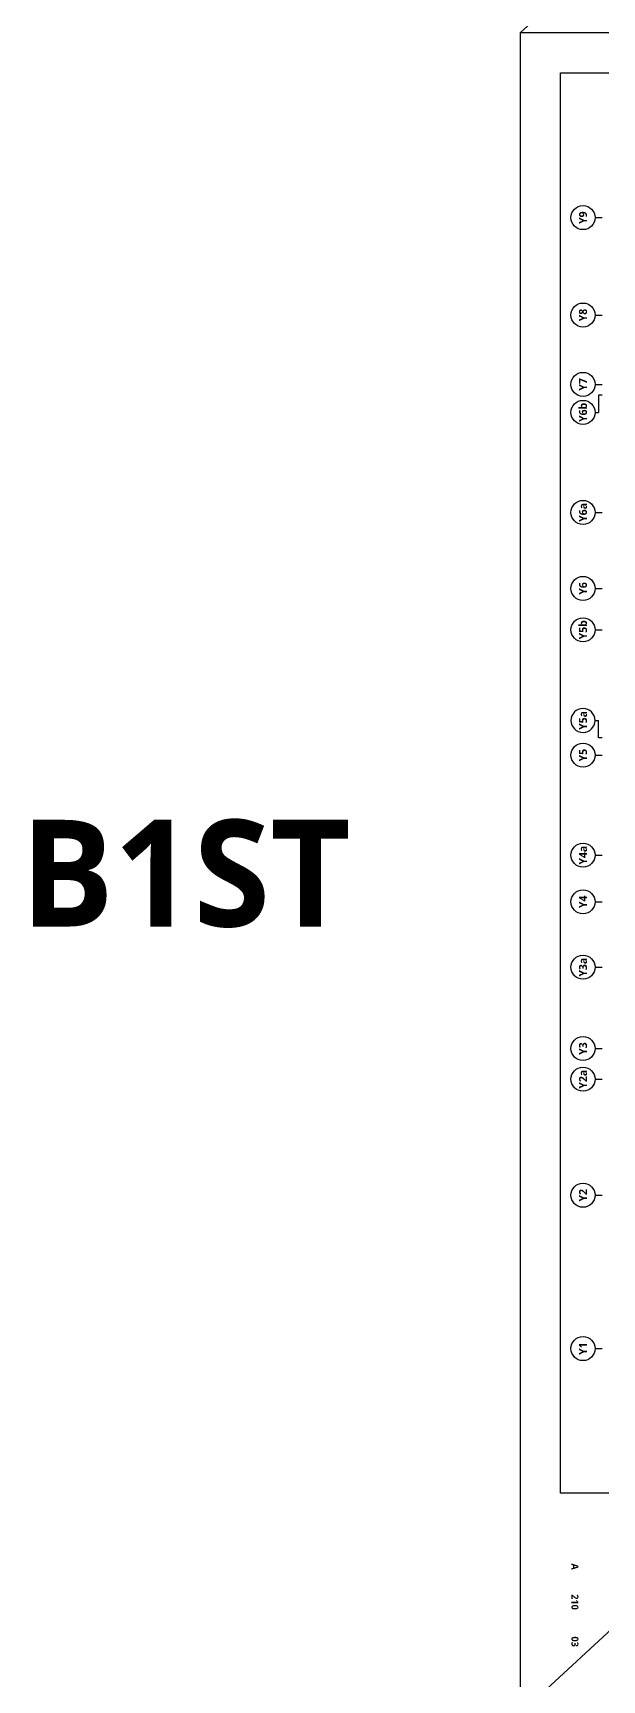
# Model space of a CAD drawing. Header units: millimetres. Extents: x -63924 to 190228206, y 0 to 456875599.
# Drawn here: x -36509 to 6120, y 128498 to 252000 of the extents above; entities that cross this region are included whole.
import ezdxf
from ezdxf.enums import TextEntityAlignment as Align

# ---------------------------------------------------------------- set-up
doc = ezdxf.new("R2010")
doc.units = ezdxf.units.MM
doc.header["$LTSCALE"] = 150
doc.header["$MEASUREMENT"] = 0
doc.layers.get('0').update_dxf_attribs({"linetype": 'CONTINUOUS'})
for name, color, linetype in [('A-ANNO-TEXT1', 7, 'CONTINUOUS'), ('A-ANNO-TITL', 7, 'CONTINUOUS'), ('A-ST-AXIS-BUB', 7, 'CONTINUOUS')]:
    doc.layers.add(name, color=color, linetype=linetype)
doc.layers.add('Defpoint', color=161, linetype='CONTINUOUS', plot=False)
doc.styles.add('SH_대대리576', font='')
doc.styles.get('SH_대대리576').set_extended_font_data('NanumGothic', bold=True)

# ---------------------------------------------------------------- blocks, each defined once
blk = doc.blocks.new('A-ST-AXIS-BUB-1')
at = {"layer": 'A-ST-AXIS-BUB'}
blk.add_line((0, 350), (0, 0), dxfattribs=at)
blk.add_circle((0, 950), 600, dxfattribs=at)
blk = doc.blocks.new('G$C1D72D447')
at = {"layer": 'A-ST-AXIS-BUB'}
blk.add_line((1800, 1050, -103000), (1800, 525, -103000), dxfattribs=at)
at = {"layer": 'A-ST-AXIS-BUB', "elevation": -103000}
blk.add_lwpolyline([(4400, 0), (4400, 525), (1800, 525)], dxfattribs=at)
at = {"layer": 'A-ST-AXIS-BUB'}
blk.add_circle((1800, 2850, -103000), 1800, dxfattribs=at)

msp = doc.modelspace()

# ---------------------------------------------------------------- linework, layer by layer
at = {"layer": 'Defpoint'}
for p, q in [((29520, 279350), (0, 252000)), ((29520, 153350), (0, 126000))]:
    msp.add_line(p, q, dxfattribs=at)
for points in [[(0, 126000), (89100, 126000), (89100, 252000), (0, 252000)], [(3000, 249000), (86100, 249000), (86100, 142500), (3000, 142500)]]:
    msp.add_lwpolyline(points, close=True, dxfattribs=at)

# ---------------------------------------------------------------- block references
at = {"yscale": 0.5, "zscale": 0.5}
for p, xscale, rotation in [((6120, 222650), 0.5, 90.00000000000007), ((6120, 201350), -0.5, 89.99999999999993)]:
    msp.add_blockref('G$C1D72D447', p, dxfattribs=dict(at, xscale=xscale, rotation=rotation))
at = {"layer": 'A-ST-AXIS-BUB', "xscale": 1.5, "yscale": 1.5, "zscale": 1.5, "rotation": 90}
for p in [(6120, 238150), (6120, 230850), (6120, 225650), (6120, 216050), (6120, 210350), (6120, 207250), (6120, 197850), (6120, 190350), (6120, 186850), (6120, 181950), (6120, 175850), (6120, 173550), (6120, 164850), (6120, 153350)]:
    msp.add_blockref('A-ST-AXIS-BUB-1', p, dxfattribs=at)

# ---------------------------------------------------------------- texts
at = {"layer": 'A-ANNO-TEXT1', "style": 'SH_대대리576'}
for s, p in [('Y9', (4695, 238150)), ('Y8', (4695, 230850)), ('Y7', (4695, 225650)), ('Y6b', (4695, 223550)), ('Y6a', (4695, 216050)), ('Y6', (4695, 210350)), ('Y5b', (4695, 207250)), ('Y5a', (4695, 200450)), ('Y5', (4695, 197850)), ('Y4a', (4695, 190350)), ('Y4', (4695, 186850)), ('Y3a', (4695, 181950)), ('Y3', (4695, 175850)), ('Y2a', (4695, 173550)), ('Y2', (4695, 164850)), ('Y1', (4695, 153350))]:
    msp.add_text(s, height=600, rotation=90, dxfattribs=at).set_placement(p, align=Align.MIDDLE_CENTER)
at = {"layer": 'A-ANNO-TITL', "style": 'SH_대대리576'}
for s, p in [('A', (4090.6, 137006.2)), ('210', (4090.6, 134349.6)), ('03', (4090.6, 131376.4))]:
    msp.add_text(s, height=525, rotation=270, dxfattribs=at).set_placement(p, align=Align.MIDDLE)
at = {"layer": 'Defpoint', "style": 'SH_대대리576'}
msp.add_text('B1ST ', height=8000, dxfattribs=at).set_placement((-10000, 189000), align=Align.MIDDLE_RIGHT)

doc.saveas('drawing.dxf')
